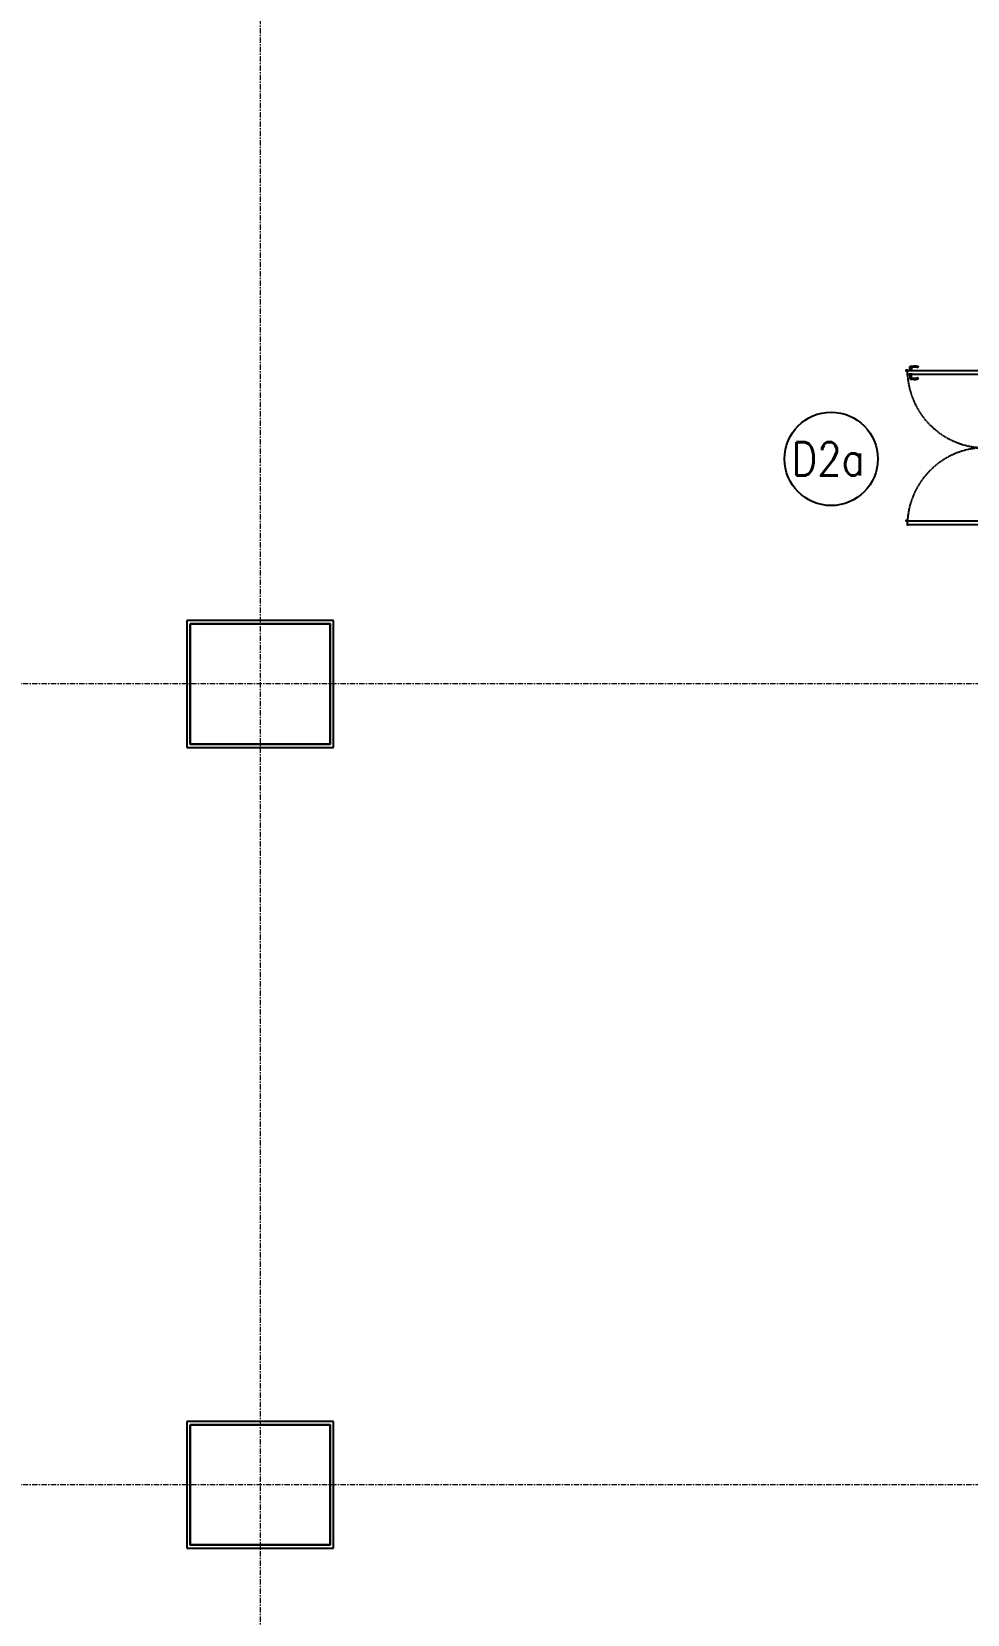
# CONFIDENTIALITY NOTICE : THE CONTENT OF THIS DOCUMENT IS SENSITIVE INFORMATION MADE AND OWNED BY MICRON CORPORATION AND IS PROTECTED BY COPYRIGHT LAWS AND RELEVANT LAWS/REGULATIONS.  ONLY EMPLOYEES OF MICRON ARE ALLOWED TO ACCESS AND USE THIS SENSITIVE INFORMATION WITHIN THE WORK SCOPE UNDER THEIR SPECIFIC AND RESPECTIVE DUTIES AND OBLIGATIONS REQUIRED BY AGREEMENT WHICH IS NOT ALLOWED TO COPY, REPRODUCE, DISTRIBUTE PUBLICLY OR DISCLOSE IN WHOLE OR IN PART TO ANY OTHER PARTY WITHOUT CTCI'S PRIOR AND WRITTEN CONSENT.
# Model space of a CAD drawing. Extents: x -15449 to 568150, y -1239737 to 53667.
# Drawn here: x 271903 to 285930, y -279742 to -256028 of the extents above; entities that cross this region are included whole.
import ezdxf
from ezdxf.enums import TextEntityAlignment as Align

# ---------------------------------------------------------------- set-up
doc = ezdxf.new("R2010")
doc.units = 0
doc.header["$LTSCALE"] = 8
doc.linetypes.add('188K-SM-03-F10-ARCH-PA-Y2257103$0$DASHED', pattern=[19.05, 12.7, -6.35])
doc.linetypes.add('IDA - Grid Line', pattern=[3500, 2000, -500, 500, -500])
doc.layers.get('0').update_dxf_attribs({"color": 1, "linetype": 'CONTINUOUS'})
for name, color, linetype in [('0-T50单抗铝蜂巢库板H5000', 3, 'CONTINUOUS'), ('000_CTCI_CSA', 7, 'CONTINUOUS'), ('188K-SM-03-F10-ARCH-PA-Y2257103$0$K-Door', 4, 'CONTINUOUS'), ('188K-SM-03-F10-ARCH-PA-Y2257103$0$K-TXT', 7, 'CONTINUOUS')]:
    doc.layers.add(name, color=color, linetype=linetype)
doc.layers.add('A-_ANOTGRID_E', color=7, linetype='CONTINUOUS', lineweight=9)
doc.styles.add('188K-SM-03-F10-ARCH-PA-Y2257103$0$14P7-XFDP10$0$AA-TXT', font='simplex.shx', dxfattribs={"width": 0.8, "bigfont": 'chineset.shx'})
doc.styles.add('188K-SM-03-F10-ARCH-PA-Y2257103$0$Standard', font='txt.shx', dxfattribs={"bigfont": 'chineset.shx'})

# ---------------------------------------------------------------- blocks, each defined once
blk = doc.blocks.new('column grid')
at = {"color": 252, "elevation": 0}
for points in [[(-24454.4, -70338.8), (-22354.4, -70338.8), (-22354.4, -72138.8), (-24454.4, -72138.8)], [(-24454.4, -82338.8), (-22354.4, -82338.8), (-22354.4, -84138.8), (-24454.4, -84138.8)]]:
    blk.add_lwpolyline(points, close=True, dxfattribs=at)
at = {"layer": 'A-_ANOTGRID_E', "color": 8, "linetype": 'IDA - Grid Line', "ltscale": 0.005, "true_color": 0x808080}
for p, q in [((-23404.4, 9427, 0), (-23404.4, -120414.2, 0)), ((29680.4, -71238.8, 0), (-104784.6, -71238.8, 0)), ((29680.4, -83238.8, 0), (-104784.6, -83238.8, 0))]:
    blk.add_line(p, q, dxfattribs=at)
blk = doc.blocks.new('CTCI_Building Footprint and Grid')
at = {"color": 252}
blk.add_blockref('column grid', (1987651, -866033, 0), dxfattribs=at)
blk = doc.blocks.new('188K-SM-03-F10-ARCH-PA-Y2257103$0$雙開門-2400×2400')
for p, q in [((229.2, 119), (229.2, 114.1)), ((230, 119), (229.2, 119)), ((230, 114.1), (230, 119)), ((225.2, 117.7), (223.8, 117.6)), ((229.2, 117.7), (225.2, 117.7)), ((225.2, 115.5), (229.2, 115.5)), ((229.2, 114.1), (230, 114.1)), ((0, 2.5), (0, -2.5)), ((0, -1.9), (0, 1.9)), ((0.6, 2.5), (3, 2.5)), ((3, 2.5), (3, 0.2)), ((3, 0.2), (3, 0.2)), ((239.4, 2.5), (237, 2.5)), ((237, 2.5), (237, -0.2)), ((237, -0.2), (237, 0)), ((240, 2.5), (240, -2.5)), ((240, -1.9), (240, 1.9)), ((3, -2.5), (0.6, -2.5)), ((4.7, -1.9), (3, -2.5)), ((3.7, -0.6), (3.9, -0.6)), ((3.9, -0.6), (4, -0.6)), ((4.1, -0.7), (4, -0.7)), ((4, -0.7), (4, -1.5)), ((4, -1.5), (4.6, -1.5)), ((4.5, -0.2), (4.1, -0.2)), ((4.1, -0.7), (4.1, -0.7)), ((4.6, -0.7), (4.5, -0.7)), ((4.5, -0.7), (4.5, -0.7)), ((4.6, -0.6), (4.7, -0.6)), ((4.6, -1.5), (4.6, -0.7)), ((4.7, -0.6), (4.8, -0.6)), ((5, -0.8), (5, -1.5)), ((235, -0.8), (235, -1.5)), ((235.3, -0.6), (235.2, -0.6)), ((235.4, -0.6), (235.3, -0.6)), ((235.3, -1.9), (237, -2.5)), ((235.4, -1.5), (235.4, -0.7)), ((235.4, -0.7), (235.5, -0.7)), ((236, -1.5), (235.4, -1.5)), ((235.5, -0.2), (235.9, -0.2)), ((235.5, -0.7), (235.5, -0.7)), ((235.9, -0.7), (235.9, -0.7)), ((235.9, -0.7), (236, -0.7)), ((236.1, -0.6), (236, -0.6)), ((236, -0.7), (236, -1.5)), ((236.3, -0.6), (236.1, -0.6)), ((237, -2.5), (239.4, -2.5))]:
    blk.add_line(p, q)
for points in [[(10.9, 121.6), (10.9, 123.4), (10.9, 121.6), (4.3, 121.6), (4.3, 121.5), (4.7, 121.5), (4.7, 120.4, 0.414214), (4.8, 120.3), (5, 120.3), (5, 120.4), (4.9, 120.4), (4.9, 121.4), (5, 121.4), (5, 4.1), (4.9, 4.1), (4.9, 5.1), (5, 5.1), (5, 5.2), (4.8, 5.2, 0.414214), (4.7, 5.1), (4.7, 4, 0.414214), (4.8, 3.8), (10.2, 3.8, 0.414214), (10.3, 4), (10.3, 5.1, 0.414214), (10.2, 5.2), (10, 5.2), (10, 5.1), (10.1, 5.1), (10.1, 4.1), (10, 4.1), (10, 121.4), (10.1, 121.4), (10.1, 120.4), (10, 120.4), (10, 120.3), (10.2, 120.3, 0.414214), (10.3, 120.4), (10.3, 121.4), (11.1, 121.4, 0.414214), (11.1, 121.4), (11.1, 123.6, 0.414214), (11.1, 123.7), (10.3, 123.7), (10.3, 123.4), (10.9, 123.4)], [(235.9, 121.6), (235.9, 123.4), (235.9, 121.6), (229.3, 121.6), (229.3, 121.5), (229.7, 121.5), (229.7, 120.4, 0.414214), (229.8, 120.3), (230, 120.3), (230, 120.4), (229.9, 120.4), (229.9, 121.4), (230, 121.4), (230, 4.1), (229.9, 4.1), (229.9, 5.1), (230, 5.1), (230, 5.2), (229.8, 5.2, 0.414214), (229.7, 5.1), (229.7, 4, 0.414214), (229.8, 3.8), (235.2, 3.8, 0.414214), (235.3, 4), (235.3, 5.1, 0.414214), (235.2, 5.2), (235, 5.2), (235, 5.1), (235.1, 5.1), (235.1, 4.1), (235, 4.1), (235, 121.4), (235.1, 121.4), (235.1, 120.4), (235, 120.4), (235, 120.3), (235.2, 120.3, 0.414214), (235.3, 120.4), (235.3, 121.4), (236.1, 121.4, 0.414214), (236.1, 121.4), (236.1, 123.6, 0.414214), (236.1, 123.7), (235.3, 123.7), (235.3, 123.4), (235.9, 123.4)], [(235.8, 117.7), (239.8, 117.7), (241.2, 117.6, -0.327495), (242, 116.9, -0.089847), (242.2, 106.2, -1.144881), (240.3, 106.6, 0.137079), (240.3, 114.9, 0.349357), (239.8, 115.5), (235.8, 115.5)]]:
    blk.add_lwpolyline(points, format="xyb")
blk.add_lwpolyline([(235, 114.1), (235, 119), (235.8, 119), (235.8, 114.1)], close=True)
at = {"ltscale": 500}
for points in [[(3.3, 0.3), (3.3, 3.1), (3, 3.1), (3, 0.3)], [(8.5, 3.8), (4, 3.8), (4, 4.1), (8.5, 4.1)], [(231.5, 3.8), (236, 3.8), (236, 4.1), (231.5, 4.1)], [(236.7, -0.1), (236.7, 3.1), (237, 3.1), (237, -0.1)]]:
    blk.add_lwpolyline(points, close=True, dxfattribs=at)
at = {"linetype": '188K-SM-03-F10-ARCH-PA-Y2257103$0$DASHED', "ltscale": 0.01}
for centre, start, end in [((3.5, 5.1), 0, 85.9993), ((236.5, 5.1), 94.0007, 180)]:
    blk.add_arc(centre, 116.5, start, end, dxfattribs=at)
for centre, radius, start, end in [((0.6, 1.9), 0.598, 90, 180), ((3.9, 0.2), 0.855, 178.2453, 256.7344), ((236.3, 0), 0.659, 270, 360), ((239.4, 1.9), 0.598, 0, 90), ((0.6, -1.9), 0.598, 180, 270), ((4.3, -0.6), 0.427, 111.7868, 180), ((4, -0.7), 0.11, 360, 90), ((4.3, -0.6), 0.427, 0, 68.2132), ((4.6, -0.7), 0.11, 90, 180), ((4.5, -1.5), 0.5, 288.9704, 0), ((4.8, -0.8), 0.2, 0, 90), ((235.2, -0.8), 0.2, 90, 180), ((235.5, -1.5), 0.5, 180, 251.0296), ((235.7, -0.6), 0.427, 111.7868, 180), ((235.4, -0.7), 0.11, 360, 90), ((235.7, -0.6), 0.427, 0, 68.2132), ((236, -0.7), 0.11, 90, 180), ((239.4, -1.9), 0.598, 270, 360)]:
    blk.add_arc(centre, radius, start, end)
for centre, major_axis, start_param, end_param in [((252.5, 110.9), (-21.3, 21.3), 0.585307, 0.943734), ((223.8, 106.3), (-0.707, 0.707), 0.872811, 4.284184), ((223.9, 116.7), (0.624, 0.624), 0.866962, 2.13291), ((239.6, 110.8), (-10.9, 10.9), 0.51383, 1.058752), ((225.3, 114.9), (-0.417, 0.417), -0.669314, 0.675093)]:
    blk.add_ellipse(centre, major_axis=major_axis, ratio=1, start_param=start_param, end_param=end_param)
at = {"ltscale": 500, "extrusion": (0, 0, -1)}
blk.add_ellipse((3.5, 3.6), major_axis=(0.495, 0.495), ratio=1, start_param=3.926991, end_param=10.210176, dxfattribs=at)
at = {"ltscale": 500}
blk.add_ellipse((236.5, 3.6), major_axis=(-0.495, 0.495), ratio=1, start_param=3.926991, end_param=10.210176, dxfattribs=at)
at = {"color": 8, "style": '188K-SM-03-F10-ARCH-PA-Y2257103$0$14P7-XFDP10$0$AA-TXT', "width": 0.8}
blk.add_text('2400x2400', height=12, dxfattribs=at).set_placement((120, -13.5), align=Align.MIDDLE_CENTER)

msp = doc.modelspace()

# ---------------------------------------------------------------- linework, layer by layer
at = {"layer": '0-T50单抗铝蜂巢库板H5000', "lineweight": -3}
for p, q in [((276428.3145, -264851.5948, 0), (274228.3145, -264851.5948, 0)), ((274228.3145, -264851.5948, 0), (274228.3145, -266752.1709, 0)), ((276428.3145, -266752.1709, 0), (276428.3145, -264851.5948, 0)), ((276378.3145, -264901.5948, 0), (274278.3145, -264901.5948, 0)), ((274278.3145, -264901.5948, 0), (274278.3145, -266702.1709, 0)), ((276378.3145, -266702.1709, 0), (276378.3145, -264901.5948, 0)), ((274228.3145, -266752.1709, 0), (276428.3145, -266752.1709, 0)), ((274278.3145, -266702.1709, 0), (276378.3145, -266702.1709, 0)), ((276428.3145, -276851.5948, 0), (274228.3145, -276851.5948, 0)), ((274228.3145, -276851.5948, 0), (274228.3145, -278752.1709, 0)), ((276378.3145, -276901.5948, 0), (274278.3145, -276901.5948, 0)), ((274278.3145, -276901.5948, 0), (274278.3145, -278702.1709, 0)), ((276378.3145, -278702.1709, 0), (276378.3145, -276901.5948, 0)), ((276428.3145, -278752.1709, 0), (276428.3145, -276851.5948, 0)), ((274228.3145, -278752.1709, 0), (276428.3145, -278752.1709, 0)), ((274278.3145, -278702.1709, 0), (276378.3145, -278702.1709, 0))]:
    msp.add_line(p, q, dxfattribs=at)
at = {"layer": '188K-SM-03-F10-ARCH-PA-Y2257103$0$K-TXT'}
msp.add_circle((283888.0304, -262429.9471), 700, dxfattribs=at)

# ---------------------------------------------------------------- block references
at = {"layer": '000_CTCI_CSA', "color": 2}
msp.add_blockref('CTCI_Building Footprint and Grid', (-1688918.33, 671469.6085, 0), dxfattribs=at)
at = {"layer": '188K-SM-03-F10-ARCH-PA-Y2257103$0$K-Door', "xscale": 10.00000000000569, "yscale": 10.00000000000569, "zscale": 10.00000000000569, "rotation": 89.99999999999999}
msp.add_blockref('188K-SM-03-F10-ARCH-PA-Y2257103$0$雙開門-2400×2400', (286245.5602, -263462.7526, 0), dxfattribs=at)

# ---------------------------------------------------------------- texts
at = {"layer": '188K-SM-03-F10-ARCH-PA-Y2257103$0$K-TXT', "style": '188K-SM-03-F10-ARCH-PA-Y2257103$0$Standard', "width": 0.85}
msp.add_text('D2a', height=500, dxfattribs=at).set_placement((283844.0335, -262429.9471), align=Align.MIDDLE)

doc.saveas('drawing.dxf')
